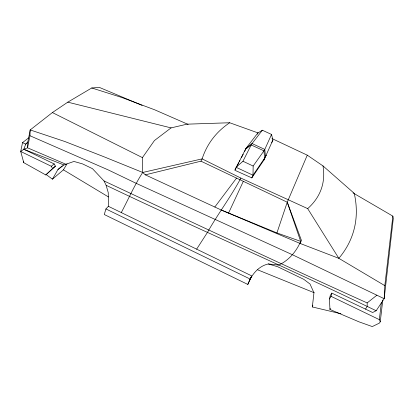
<?xml version="1.0" encoding="UTF-8"?>
<svg xmlns="http://www.w3.org/2000/svg" width="414" height="414" viewBox="0 0 414 414"><rect width="100%" height="100%" fill="white"/><g stroke="black" fill="none" stroke-linecap="round" stroke-linejoin="round"><path stroke-width="0.62" d="M271.537 134.457L264.448 150.153L253.151 166.03L253.001 175.22L251.826 177.891L234.81 170.247L245.906 148.512L257.741 133.101L262.357 130.219L271.537 134.457L272.878 140.108L271.781 142.571M382.795 299.974L380.249 321.818L379.364 323.127L372.284 326.574L358.99 321.838L329.958 309.465L329.435 299.001L330.263 295.518L331.795 293.102L372.631 312.508L376.166 310.738L384.171 298.696L384.818 285.644L338.843 258.331L299.974 243.396L221.593 210.167L145.319 174.853L142.711 172.457L103.371 156.528L64.993 141.567L30.201 129.929L27.841 141.924L25.74 144.144L23.789 149.257L54.182 163.934L55.45 166.174L45.794 174.946L23.769 162.661L20.7 151.477L23.789 149.257L27.562 147.824L29.948 135.74L30.201 129.929L52.397 112.561L67.792 102.16L91.763 87.97L99.412 87.426L142.121 105.404M27.841 141.924L27.562 147.824L65.95 164.265M340.934 313.75L312.347 306.96L313.952 292.734L310.019 284.04L303.783 279.326L277.69 266.745L268.35 263.946C258.217 266.161 251.257 275.072 247.815 284.439L104.271 214.53L105.922 208.951L108.37 206.312L108.251 192.665L106.129 185.296L104.028 180.949L92.457 168.664L82.552 163.903L73.946 161.444L63.968 164.963L57.955 169.497L52.459 179.169L46.301 174.661M384.818 285.644L392.86 216.144L353.064 192.934M380.249 321.818L379.338 319.639L381.392 302.355M28.597 137.924L22.547 142.607L20.7 151.477L51.31 166.273L52.594 168.529L45.794 174.946M329.958 309.465L330.232 308.285M329.435 299.001L331.04 296.331L331.795 293.102M312.347 306.96L312.844 305.123M268.35 263.946L278.694 265.079C288.698 260.489 296.476 251.443 300.678 241.352L276.925 232.932L287.249 202.208L307.271 155.172L271.951 138.555M244.7 151.374L245.906 148.512M257.27 134.203L257.741 133.101M247.815 284.439L251.805 275.931L108.37 206.312M249.476 280.604L250.967 277.183M251.826 177.891L263.977 159.959L265.115 157.398L253.001 175.22L236.058 167.266L242.966 161.263L251.552 144.227L262.357 130.219M263.977 159.959L272.878 140.108M228.58 213.039L243.308 181.353M145.319 174.853L200.95 161.175L202.125 158.867A325.953 146.872 34.7 0 1 229.703 122.751L258.264 132.998M121.292 212.584C128.397 199.144 134.405 185.255 142.711 172.457L142.432 157.62L154.427 140.548L171.065 127.895L187.019 124.169L229.703 122.751M235.105 169.673L238.707 162.811M239.302 161.667L239.903 160.523M241.403 157.667L243.204 154.236M299.974 243.396L301.48 240.539L287.249 202.208L200.95 161.175M52.459 179.169L63.43 169.849L66.99 163.851M196.634 249.15L207.424 232.445C217.826 213.966 230.862 196.909 240.865 178.092L307.68 208.615L338.843 258.331A266.735 135.989 15.9 0 0 354.26 193.374L322.992 165.916L307.271 155.172M365.5 309.072L367.218 306.432L367.156 302.913L376.9 295.208M214.809 207.026L236.518 178.123M57.955 169.497L62.379 165.797M52.594 168.529L55.45 166.174M27.722 142.525L25.74 144.144L22.547 142.607M51.31 166.273L54.182 163.934M246.428 147.834L252.064 143.56L264.784 149.402L265.457 156.637M245.518 149.252L251.179 144.962L263.961 150.836L264.639 158.096M142.711 172.457L202.125 158.867L240.865 178.092M188.142 124.417L154.619 109.772L121.737 97.466L91.763 87.97M67.792 102.16L171.065 127.895M23.789 149.257L63.968 164.963M257.663 269.824L314.21 292.739M221.593 210.167L276.925 232.932M29.948 135.74L107.837 169.735L136.263 183.371L292.646 254.848L384.171 298.696L393.3 218.447L392.86 216.144M367.156 302.913C279.031 263.159 191.568 221.961 104.028 180.949M242.966 161.263L253.151 166.03M265.472 155.26L266.632 155.814M376.166 310.738L367.218 306.432C280.764 264.81 192.717 226.624 106.129 185.296M331.04 296.331L379.338 319.639M105.922 208.951L250.403 279.171M52.397 112.561L142.432 157.62M63.43 169.849L108.468 196.945M287.249 202.208L300.678 241.352M23.66 161.398L23.769 162.661M322.992 165.916A186.129 88.777 18 0 1 307.68 208.615"/></g></svg>
